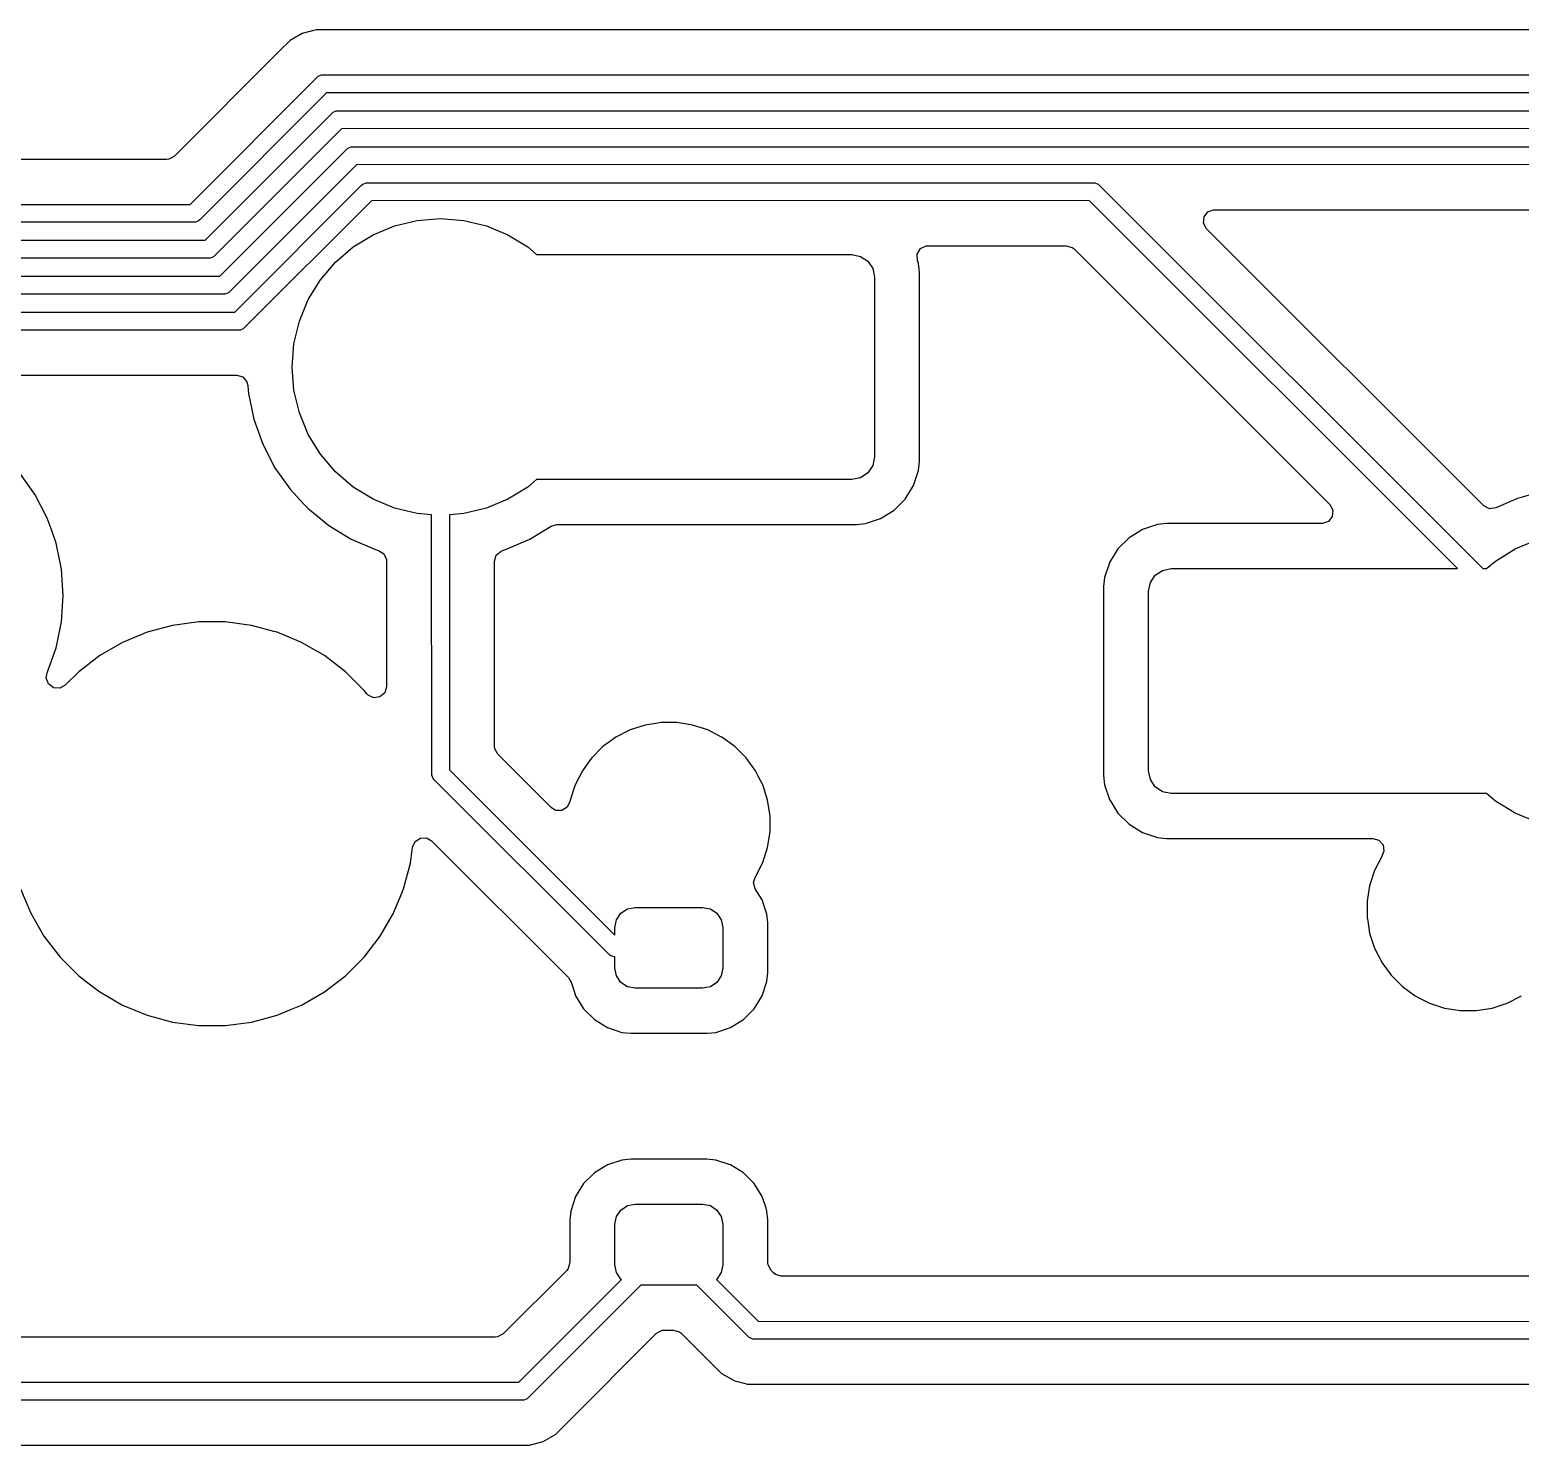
# Model space of a CAD drawing. Header units: millimetres. Extents: x 46 to 4458, y 59 to 1499.
# Drawn here: x 1944.12 to 1960.69, y 899.08 to 914.82 of the extents above; entities that cross this region are included whole.
import ezdxf

# ---------------------------------------------------------------- set-up
doc = ezdxf.new("R2010")
doc.units = ezdxf.units.MM
doc.layers.add('BLACK', color=7, linetype='Continuous')

msp = doc.modelspace()

# ---------------------------------------------------------------- linework, layer by layer
at = {"layer": 'BLACK', "linetype": 'Continuous'}
for p, q in [((1947.01213, 914.69991), (1946.90032, 914.5881)), ((1947.01214, 914.69991), (1947.01213, 914.69991)), ((1947.14906, 914.77896), (1947.01214, 914.69991)), ((1947.30179, 914.81989), (1947.14906, 914.77896)), ((1947.14906, 914.77896), (1947.14906, 914.77896)), ((1984.43115, 914.81989), (1947.30179, 914.81989)), ((1946.90032, 914.5881), (1945.72773, 913.41551)), ((1945.90135, 912.87868), (1947.31014, 914.2901)), ((1947.31014, 914.2901), (1947.32529, 914.30253)), ((1947.32529, 914.30253), (1947.33585, 914.30691)), ((1947.33585, 914.30691), (1947.36134, 914.31747)), ((1947.36134, 914.31747), (1984.92459, 914.31939)), ((1947.41964, 914.11939), (1946.01085, 912.70798)), ((1984.88134, 914.12131), (1947.41964, 914.11939)), ((1946.06704, 912.47868), (1947.47582, 913.8901)), ((1947.47582, 913.8901), (1947.49097, 913.90254)), ((1947.49097, 913.90254), (1947.52702, 913.91747)), ((1947.52702, 913.91747), (1974.75881, 913.91939)), ((1947.58532, 913.71939), (1946.17654, 912.30798)), ((1974.71555, 913.7213), (1947.58532, 913.71939)), ((1945.64005, 913.37919), (1909.27024, 913.37919)), ((1945.6664, 913.38202), (1945.64005, 913.37919)), ((1945.72773, 913.41551), (1945.6664, 913.38202)), ((1946.23273, 912.07868), (1947.64151, 913.4901)), ((1947.64151, 913.4901), (1947.65666, 913.50253)), ((1947.65666, 913.50253), (1947.69271, 913.51747)), ((1947.69271, 913.51747), (1974.59312, 913.51939)), ((1947.75101, 913.31939), (1946.34223, 911.90798)), ((1974.54979, 913.3213), (1947.75101, 913.31939)), ((1946.39841, 911.67868), (1947.80719, 913.0901)), ((1947.80719, 913.0901), (1947.82235, 913.10253)), ((1947.82235, 913.10253), (1947.85839, 913.11747)), ((1947.85839, 913.11747), (1955.94312, 913.11939)), ((1955.94312, 913.11939), (1955.96263, 913.11747)), ((1955.96263, 913.11747), (1955.99868, 913.10253)), ((1955.99868, 913.10253), (1960.27645, 908.82689)), ((1909.17167, 912.87677), (1945.90135, 912.87868)), ((1947.9167, 912.9194), (1946.50791, 911.50798)), ((1955.8998, 912.92129), (1947.9167, 912.9194)), ((1959.99625, 908.82689), (1955.8998, 912.92129)), ((1945.9957, 912.69554), (1945.95965, 912.68061)), ((1946.01085, 912.70798), (1945.9957, 912.69554)), ((1948.17574, 912.63863), (1948.4275, 912.69907)), ((1948.4275, 912.69907), (1948.68562, 912.71939)), ((1948.68562, 912.71939), (1948.94374, 912.69907)), ((1948.94374, 912.69907), (1949.1955, 912.63863)), ((1957.17105, 912.66853), (1957.17603, 912.73822)), ((1957.17603, 912.73822), (1957.21791, 912.79415)), ((1957.21791, 912.79415), (1957.28337, 912.81857)), ((1957.28337, 912.81857), (1957.29222, 912.81889)), ((1957.29222, 912.81889), (1974.29302, 912.81889)), ((1945.95965, 912.68061), (1909.22991, 912.67869)), ((1947.71577, 912.40427), (1947.93654, 912.53955)), ((1947.93654, 912.53955), (1948.17574, 912.63863)), ((1949.1955, 912.63863), (1949.4347, 912.53955)), ((1949.4347, 912.53955), (1949.65547, 912.40427)), ((1957.20454, 912.60721), (1957.17105, 912.66853)), ((1960.28341, 909.52833), (1957.20454, 912.60721)), ((1909.33736, 912.47677), (1946.06704, 912.47868)), ((1947.51889, 912.23611), (1947.71577, 912.40427)), ((1949.65547, 912.40427), (1949.75484, 912.31939)), ((1953.98705, 912.32571), (1954.02278, 912.38575)), ((1954.02278, 912.38575), (1954.0853, 912.41695)), ((1954.0853, 912.41695), (1954.10716, 912.41889)), ((1954.10716, 912.41889), (1955.64302, 912.41889)), ((1955.64302, 912.41889), (1955.71006, 912.3992)), ((1955.71006, 912.3992), (1955.7307, 912.38257)), ((1955.7307, 912.38257), (1958.5742, 909.53907)), ((1946.12534, 912.28061), (1909.39559, 912.27869)), ((1946.16139, 912.29554), (1946.12534, 912.28061)), ((1946.17654, 912.30798), (1946.16139, 912.29554)), ((1947.35074, 912.03923), (1947.51889, 912.23611)), ((1949.75484, 912.31939), (1951.31062, 912.31939)), ((1951.31062, 912.31939), (1953.26062, 912.31939)), ((1953.26062, 912.31939), (1953.35629, 912.30036)), ((1953.35629, 912.30036), (1953.4374, 912.24616)), ((1953.4374, 912.24616), (1953.49159, 912.16506)), ((1953.98945, 912.25588), (1953.98705, 912.32571)), ((1954.00062, 912.22219), (1953.98945, 912.25588)), ((1954.00062, 912.22218), (1954.00062, 912.22219)), ((1954.00723, 912.1575), (1954.00062, 912.22218)), ((1909.61456, 912.07677), (1946.23273, 912.07868)), ((1947.21546, 911.81847), (1947.35074, 912.03923)), ((1953.49159, 912.16506), (1953.51062, 912.06939)), ((1953.51062, 912.06939), (1953.51062, 910.06939)), ((1954.01112, 912.1194), (1954.00723, 912.1575)), ((1954.01112, 910.01938), (1954.01112, 912.1194)), ((1946.29102, 911.88061), (1909.67279, 911.87869)), ((1946.32707, 911.89554), (1946.29102, 911.88061)), ((1946.34223, 911.90798), (1946.32707, 911.89554)), ((1947.11638, 911.57927), (1947.21546, 911.81847)), ((1909.78025, 911.67677), (1946.39841, 911.67868)), ((1947.05593, 911.3275), (1947.11638, 911.57927)), ((1946.45671, 911.48061), (1909.83848, 911.47869)), ((1946.49276, 911.49554), (1946.45671, 911.48061)), ((1946.50791, 911.50798), (1946.49276, 911.49554)), ((1947.03562, 911.06939), (1947.05593, 911.3275)), ((1947.05593, 910.81127), (1947.03562, 911.06939)), ((1933.60847, 910.97819), (1946.35053, 910.97819)), ((1946.35053, 910.97819), (1946.35055, 910.97819)), ((1946.35055, 910.97819), (1946.42053, 910.97819)), ((1946.42053, 910.97819), (1946.48756, 910.9585)), ((1946.48756, 910.9585), (1946.53332, 910.9057)), ((1946.53332, 910.9057), (1946.54424, 910.86265)), ((1946.54424, 910.86265), (1946.54777, 910.81095)), ((1946.54777, 910.81095), (1946.55017, 910.77588)), ((1946.55017, 910.77588), (1946.55017, 910.77587)), ((1946.55017, 910.77587), (1946.61002, 910.48784)), ((1947.11638, 910.55951), (1947.05593, 910.81127)), ((1947.21546, 910.3203), (1947.11638, 910.55951)), ((1946.61002, 910.48784), (1946.61003, 910.48783)), ((1946.61003, 910.48783), (1946.70855, 910.21063)), ((1946.70855, 910.21063), (1946.8439, 909.94941)), ((1947.35074, 910.09954), (1947.21546, 910.3203)), ((1947.51889, 909.90266), (1947.35074, 910.09954)), ((1953.51062, 910.06939), (1953.49159, 909.97372)), ((1944.17734, 909.64937), (1944.00769, 909.88971)), ((1946.8439, 909.94941), (1946.8439, 909.9494)), ((1946.8439, 909.9494), (1947.01355, 909.70906)), ((1947.71577, 909.73451), (1947.51889, 909.90266)), ((1953.4374, 909.89261), (1953.35629, 909.83842)), ((1953.49159, 909.97372), (1953.4374, 909.89261)), ((1953.94543, 909.75005), (1954.00062, 909.91659)), ((1954.00062, 909.91659), (1954.01112, 910.01938)), ((1947.93654, 909.59923), (1947.71577, 909.73451)), ((1949.65547, 909.73451), (1949.4347, 909.59923)), ((1949.75484, 909.81939), (1949.65547, 909.73451)), ((1951.21062, 909.81939), (1949.75484, 909.81939)), ((1953.26062, 909.81939), (1951.21062, 909.81939)), ((1953.35629, 909.83842), (1953.26062, 909.81939)), ((1953.85333, 909.60073), (1953.94543, 909.75005)), ((1944.17734, 909.64936), (1944.17734, 909.64937)), ((1944.17734, 909.64937), (1944.17734, 909.64937)), ((1944.31269, 909.38815), (1944.17734, 909.64936)), ((1947.01355, 909.70906), (1947.09287, 909.62414)), ((1947.09287, 909.62414), (1947.17125, 909.54021)), ((1948.17574, 909.50014), (1947.93654, 909.59923)), ((1949.4347, 909.59923), (1949.1955, 909.50014)), ((1953.72928, 909.47668), (1953.85333, 909.60073)), ((1960.66378, 909.60796), (1960.42049, 909.50228)), ((1960.94706, 909.68733), (1960.66378, 909.60796)), ((1944.36591, 909.23842), (1944.31269, 909.38815)), ((1947.17125, 909.54021), (1947.21436, 909.49405)), ((1947.21436, 909.49405), (1947.31264, 909.41409)), ((1947.31264, 909.41409), (1947.44257, 909.30839)), ((1948.4275, 909.4397), (1948.17574, 909.50014)), ((1948.58631, 909.4272), (1948.4275, 909.4397)), ((1948.58754, 906.52988), (1948.58631, 909.4272)), ((1948.94374, 909.4397), (1948.7844, 909.42716)), ((1948.7844, 909.42716), (1948.7856, 906.58817)), ((1949.1955, 909.50014), (1948.94374, 909.4397)), ((1953.41342, 909.32939), (1953.57995, 909.38457)), ((1953.57995, 909.38457), (1953.72928, 909.47668)), ((1958.6027, 909.40805), (1958.56083, 909.35212)), ((1958.5742, 909.53907), (1958.60769, 909.47775)), ((1958.60769, 909.47775), (1958.6027, 909.40805)), ((1960.28815, 909.52383), (1960.28341, 909.52833)), ((1960.35116, 909.49363), (1960.28815, 909.52383)), ((1960.42049, 909.50228), (1960.35116, 909.49363)), ((1944.41121, 909.11095), (1944.36591, 909.23842)), ((1947.44257, 909.30839), (1947.44257, 909.30839)), ((1947.44257, 909.30839), (1947.44257, 909.30839)), ((1947.44257, 909.30839), (1947.69394, 909.15553)), ((1949.6773, 909.15553), (1949.91625, 909.30084)), ((1949.91625, 909.30084), (1949.98068, 909.31889)), ((1949.98068, 909.31889), (1951.1606, 909.31889)), ((1951.1606, 909.31889), (1951.16061, 909.31889)), ((1951.16061, 909.31889), (1953.31063, 909.31889)), ((1953.31063, 909.31889), (1953.41342, 909.32939)), ((1956.49128, 909.2617), (1956.34196, 909.1696)), ((1956.49129, 909.2617), (1956.49128, 909.2617)), ((1956.65782, 909.31689), (1956.49129, 909.2617)), ((1956.7606, 909.32739), (1956.65782, 909.31689)), ((1956.65782, 909.31689), (1956.65782, 909.31689)), ((1956.76062, 909.32739), (1956.7606, 909.32739)), ((1958.48652, 909.32739), (1956.76062, 909.32739)), ((1958.49537, 909.3277), (1958.48652, 909.32739)), ((1958.56083, 909.35212), (1958.49537, 909.3277)), ((1944.41121, 909.11093), (1944.41121, 909.11095)), ((1944.44892, 908.92946), (1944.41121, 909.11093)), ((1947.69394, 909.15553), (1947.69394, 909.15553)), ((1947.69394, 909.15553), (1947.96378, 909.03832)), ((1949.40746, 909.03832), (1949.67729, 909.15552)), ((1949.67729, 909.15552), (1949.6773, 909.15553)), ((1949.6773, 909.15553), (1949.6773, 909.15553)), ((1956.34196, 909.1696), (1956.21791, 909.04555)), ((1960.63654, 909.04705), (1960.87574, 909.14613)), ((1944.47107, 908.8229), (1944.44892, 908.92946)), ((1947.96378, 909.03832), (1947.99457, 909.02969)), ((1947.99457, 909.02969), (1948.05382, 908.99265)), ((1948.05382, 908.99265), (1948.08363, 908.92946)), ((1948.08363, 908.92946), (1948.08512, 908.91029)), ((1948.08512, 908.91029), (1948.08512, 907.51391)), ((1949.28612, 908.91029), (1949.3058, 908.97733)), ((1949.28612, 906.84948), (1949.28612, 908.91029)), ((1949.3058, 908.97733), (1949.35861, 909.02308)), ((1949.35861, 909.02308), (1949.37667, 909.02969)), ((1949.37667, 909.02969), (1949.40746, 909.03832)), ((1949.40746, 909.03832), (1949.40746, 909.03832)), ((1956.1258, 908.89622), (1956.11745, 908.87102)), ((1956.12581, 908.89622), (1956.1258, 908.89622)), ((1956.21791, 909.04555), (1956.12581, 908.89622)), ((1960.31639, 908.82689), (1960.41577, 908.91177)), ((1960.41577, 908.91177), (1960.63654, 909.04705)), ((1944.49114, 908.52939), (1944.47107, 908.8229)), ((1956.07062, 908.72968), (1956.06012, 908.6269)), ((1956.11745, 908.87102), (1956.07062, 908.72968)), ((1956.07062, 908.72968), (1956.07062, 908.72968)), ((1956.07062, 908.72968), (1956.07062, 908.72968)), ((1956.57965, 908.67256), (1956.63384, 908.75366)), ((1956.63384, 908.75366), (1956.71495, 908.80786)), ((1956.71495, 908.80786), (1956.81062, 908.82689)), ((1956.81062, 908.82689), (1958.86062, 908.82689)), ((1958.86062, 908.82689), (1959.99625, 908.82689)), ((1960.27645, 908.82689), (1960.31639, 908.82689)), ((1956.06012, 908.6269), (1956.06012, 906.52689)), ((1956.56062, 908.57689), (1956.57965, 908.67256)), ((1956.56062, 906.57689), (1956.56062, 908.57689)), ((1944.47107, 908.23588), (1944.49114, 908.52939)), ((1944.45954, 908.18042), (1944.47107, 908.23588)), ((1945.9985, 908.23379), (1945.70682, 908.19539)), ((1945.99851, 908.23379), (1945.9985, 908.23379)), ((1946.29273, 908.23379), (1945.99851, 908.23379)), ((1945.99851, 908.23379), (1945.99851, 908.23379)), ((1946.29274, 908.23379), (1946.29273, 908.23379)), ((1946.29273, 908.23379), (1946.29273, 908.23379)), ((1946.58442, 908.19539), (1946.29274, 908.23379)), ((1944.41121, 907.94784), (1944.45954, 908.18042)), ((1945.42262, 908.11924), (1945.15082, 908.00665)), ((1945.70682, 908.19539), (1945.42262, 908.11924)), ((1946.83287, 908.12881), (1946.58442, 908.19539)), ((1946.58442, 908.19539), (1946.58442, 908.19539)), ((1946.58442, 908.19539), (1946.58442, 908.19539)), ((1946.86861, 908.11924), (1946.83287, 908.12881)), ((1947.14041, 908.00665), (1946.86861, 908.11924)), ((1944.37412, 907.84345), (1944.41121, 907.94783)), ((1944.41121, 907.94783), (1944.41121, 907.94784)), ((1944.41121, 907.94784), (1944.41121, 907.94784)), ((1945.15081, 908.00665), (1944.89603, 907.85955)), ((1945.15082, 908.00665), (1945.15081, 908.00665)), ((1947.14043, 908.00665), (1947.14041, 908.00665)), ((1947.39521, 907.85955), (1947.14043, 908.00665)), ((1944.31618, 907.68043), (1944.37412, 907.84345)), ((1944.89601, 907.85954), (1944.66261, 907.68044)), ((1944.89603, 907.85955), (1944.89601, 907.85954)), ((1947.39522, 907.85954), (1947.39521, 907.85955)), ((1947.39521, 907.85955), (1947.39521, 907.85955)), ((1947.62863, 907.68044), (1947.39522, 907.85954)), ((1947.39522, 907.85954), (1947.39522, 907.85954)), ((1947.39522, 907.85954), (1947.39522, 907.85954)), ((1944.30151, 907.60954), (1944.31146, 907.66779)), ((1944.32593, 907.54408), (1944.30151, 907.60954)), ((1944.31146, 907.66779), (1944.31269, 907.67061)), ((1944.31269, 907.67062), (1944.31618, 907.68043)), ((1944.31269, 907.67061), (1944.31269, 907.67062)), ((1944.66261, 907.68044), (1944.51288, 907.53071)), ((1947.62864, 907.68043), (1947.62863, 907.68044)), ((1947.83666, 907.4724), (1947.62864, 907.68043)), ((1944.38186, 907.50221), (1944.32593, 907.54408)), ((1944.45155, 907.49722), (1944.38186, 907.50221)), ((1944.51288, 907.53071), (1944.45155, 907.49722)), ((1947.83667, 907.47239), (1947.83666, 907.4724)), ((1947.86274, 907.43842), (1947.83667, 907.47239)), ((1947.87992, 907.42019), (1947.86274, 907.43842)), ((1947.94347, 907.39117), (1947.87992, 907.42019)), ((1948.01263, 907.40111), (1947.94347, 907.39117)), ((1948.06543, 907.44687), (1948.01263, 907.40111)), ((1948.08512, 907.51391), (1948.06543, 907.44687)), ((1950.96206, 907.08717), (1950.79358, 907.03243)), ((1951.07871, 907.10565), (1950.96206, 907.08717)), ((1951.13704, 907.11489), (1951.07871, 907.10565)), ((1951.3142, 907.11489), (1951.13704, 907.11489)), ((1951.3821, 907.10413), (1951.3142, 907.11489)), ((1951.48918, 907.08717), (1951.3821, 907.10413)), ((1951.65766, 907.03243), (1951.48918, 907.08717)), ((1950.63573, 906.952), (1950.55396, 906.89259)), ((1950.79358, 907.03243), (1950.63573, 906.952)), ((1950.79358, 907.03243), (1950.79358, 907.03243)), ((1951.81148, 906.95405), (1951.65766, 907.03243)), ((1951.65766, 907.03243), (1951.65766, 907.03243)), ((1951.81551, 906.952), (1951.81148, 906.95405)), ((1951.95883, 906.84787), (1951.81551, 906.952)), ((1949.28895, 906.82313), (1949.28612, 906.84948)), ((1949.32244, 906.7618), (1949.28895, 906.82313)), ((1949.9152, 906.16904), (1949.32244, 906.7618)), ((1950.4924, 906.84787), (1950.36714, 906.7226)), ((1950.49241, 906.84787), (1950.4924, 906.84787)), ((1950.4924, 906.84787), (1950.4924, 906.84787)), ((1950.55396, 906.89259), (1950.49241, 906.84787)), ((1952.0841, 906.7226), (1951.95883, 906.84787)), ((1948.7856, 906.58817), (1950.62562, 904.75071)), ((1950.26301, 906.57928), (1950.18258, 906.42143)), ((1950.33261, 906.67508), (1950.26301, 906.57928)), ((1950.36714, 906.7226), (1950.33261, 906.67508)), ((1950.36714, 906.7226), (1950.36714, 906.7226)), ((1950.36714, 906.7226), (1950.36714, 906.7226)), ((1952.18823, 906.57928), (1952.0841, 906.7226)), ((1952.21849, 906.5199), (1952.18823, 906.57928)), ((1956.57965, 906.48122), (1956.56062, 906.57689)), ((1948.60247, 906.49383), (1948.58754, 906.52988)), ((1948.61491, 906.47868), (1948.60247, 906.49383)), ((1950.57006, 904.52624), (1948.61491, 906.47868)), ((1950.18258, 906.42143), (1950.12783, 906.25295)), ((1950.18258, 906.42143), (1950.18258, 906.42143)), ((1952.26866, 906.42143), (1952.21849, 906.5199)), ((1952.2794, 906.38839), (1952.26866, 906.42143)), ((1952.26866, 906.42143), (1952.26866, 906.42143)), ((1956.06012, 906.52689), (1956.06012, 906.52687)), ((1956.06012, 906.52687), (1956.07062, 906.42409)), ((1956.07062, 906.42409), (1956.07062, 906.42409)), ((1956.07062, 906.42409), (1956.1258, 906.25756)), ((1956.63384, 906.40011), (1956.57965, 906.48122)), ((1956.71495, 906.34592), (1956.63384, 906.40011)), ((1950.12536, 906.23732), (1950.09543, 906.17418)), ((1950.12783, 906.25295), (1950.12536, 906.23732)), ((1952.32341, 906.25294), (1952.2794, 906.38839)), ((1952.35112, 906.07797), (1952.32341, 906.25294)), ((1956.1258, 906.25756), (1956.12581, 906.25755)), ((1956.12581, 906.25755), (1956.13941, 906.23549)), ((1956.13941, 906.23549), (1956.21791, 906.10823)), ((1956.81062, 906.32689), (1956.71495, 906.34592)), ((1958.73562, 906.32689), (1956.81062, 906.32689)), ((1960.31639, 906.32689), (1958.73562, 906.32689)), ((1960.41577, 906.24201), (1960.31639, 906.32689)), ((1960.63654, 906.10673), (1960.41577, 906.24201)), ((1949.96625, 906.13825), (1949.9152, 906.16904)), ((1950.03611, 906.13725), (1949.96625, 906.13825)), ((1950.09543, 906.17418), (1950.03611, 906.13725)), ((1952.35112, 905.90081), (1952.35112, 906.07797)), ((1956.21791, 906.10823), (1956.34196, 905.98418)), ((1960.87574, 906.00764), (1960.63654, 906.10673)), ((1952.32341, 905.72583), (1952.35112, 905.90081)), ((1956.34196, 905.98418), (1956.49129, 905.89207)), ((1948.37505, 905.7286), (1948.40332, 905.7925)), ((1948.40332, 905.7925), (1948.46164, 905.83097)), ((1948.46164, 905.83097), (1948.53151, 905.8318)), ((1948.53151, 905.8318), (1948.58567, 905.8001)), ((1948.58567, 905.8001), (1950.10764, 904.27813)), ((1956.49129, 905.89207), (1956.65782, 905.83689)), ((1956.65782, 905.83689), (1956.76061, 905.82639)), ((1956.76061, 905.82639), (1958.68774, 905.82639)), ((1958.68774, 905.82639), (1958.68775, 905.82639)), ((1958.68775, 905.82639), (1959.05467, 905.82639)), ((1959.05467, 905.82639), (1959.12171, 905.8067)), ((1959.12171, 905.8067), (1959.16746, 905.7539)), ((1959.16746, 905.7539), (1959.1774, 905.68474)), ((1948.35162, 905.55059), (1948.37505, 905.7286)), ((1952.26866, 905.55735), (1952.32341, 905.72583)), ((1959.15301, 905.62678), (1959.07258, 905.46893)), ((1959.15499, 905.62951), (1959.15301, 905.62678)), ((1959.1774, 905.68474), (1959.15499, 905.62951)), ((1948.27547, 905.2664), (1948.35162, 905.55059)), ((1952.18823, 905.3995), (1952.26866, 905.55735)), ((1959.07258, 905.46893), (1959.01783, 905.30044)), ((1959.07258, 905.46893), (1959.07258, 905.46893)), ((1944.01577, 905.26639), (1944.12835, 904.99459)), ((1948.25495, 905.21687), (1948.27547, 905.2664)), ((1952.16807, 905.33388), (1952.18632, 905.39638)), ((1952.18651, 905.26649), (1952.16807, 905.33388)), ((1952.18632, 905.39638), (1952.18822, 905.39948)), ((1952.26262, 905.14309), (1952.18651, 905.26649)), ((1952.18822, 905.39948), (1952.18823, 905.3995)), ((1959.01783, 905.30044), (1958.99485, 905.15533)), ((1948.16738, 905.00544), (1948.25495, 905.21687)), ((1952.26262, 905.14308), (1952.26262, 905.14309)), ((1952.26262, 905.14309), (1952.26262, 905.14309)), ((1952.30116, 905.02677), (1952.26262, 905.14308)), ((1958.99485, 905.15533), (1958.99012, 905.12547)), ((1958.99012, 905.12547), (1958.99012, 904.94831)), ((1944.12835, 904.99459), (1944.12836, 904.99458)), ((1944.12836, 904.99458), (1944.27546, 904.7398)), ((1948.01577, 904.73979), (1948.16288, 904.99458)), ((1948.16288, 904.99458), (1948.16738, 905.00544)), ((1950.62562, 904.83439), (1950.64275, 904.92049)), ((1950.64275, 904.92049), (1950.69152, 904.99349)), ((1950.69152, 904.99349), (1950.76452, 905.04226)), ((1950.76452, 905.04226), (1950.85062, 905.05939)), ((1950.85062, 905.05939), (1951.60062, 905.05939)), ((1951.60062, 905.05939), (1951.68672, 905.04226)), ((1951.68672, 905.04226), (1951.75972, 904.99349)), ((1951.75972, 904.99349), (1951.80849, 904.92049)), ((1951.80849, 904.92049), (1951.82562, 904.83439)), ((1952.31597, 904.9821), (1952.30116, 905.02677)), ((1952.32557, 904.88808), (1952.31597, 904.9821)), ((1952.31597, 904.9821), (1952.31597, 904.9821)), ((1958.99012, 904.94831), (1958.99616, 904.91015)), ((1958.99616, 904.91015), (1959.01783, 904.77333)), ((1950.62562, 904.75071), (1950.62562, 904.83439)), ((1951.82562, 904.83439), (1951.82562, 904.38439)), ((1952.32612, 904.88273), (1952.32557, 904.88808)), ((1952.32612, 904.33604), (1952.32612, 904.88273)), ((1959.01783, 904.77333), (1959.07258, 904.60485)), ((1944.27546, 904.7398), (1944.27547, 904.73978)), ((1944.27547, 904.73978), (1944.45457, 904.50638)), ((1947.83667, 904.50638), (1948.01577, 904.73979)), ((1959.07258, 904.60485), (1959.07258, 904.60485)), ((1959.07258, 904.60485), (1959.14829, 904.45626)), ((1944.45457, 904.50638), (1944.45457, 904.50637)), ((1944.45457, 904.50637), (1944.6626, 904.29834)), ((1947.62863, 904.29834), (1947.83667, 904.50638)), ((1950.58062, 904.52187), (1950.57006, 904.52624)), ((1950.60611, 904.51131), (1950.58062, 904.52187)), ((1950.62562, 904.50939), (1950.60611, 904.51131)), ((1950.62562, 904.38439), (1950.62562, 904.50939)), ((1959.14829, 904.45626), (1959.15301, 904.447)), ((1959.15301, 904.447), (1959.25714, 904.30367)), ((1944.6626, 904.29834), (1944.66261, 904.29834)), ((1944.66261, 904.29834), (1944.76289, 904.22139)), ((1947.39522, 904.11923), (1947.62863, 904.29834)), ((1950.10764, 904.27813), (1950.13766, 904.22946)), ((1950.64275, 904.29828), (1950.62562, 904.38439)), ((1950.69152, 904.22529), (1950.64275, 904.29828)), ((1951.80849, 904.29828), (1951.75972, 904.22529)), ((1951.82562, 904.38439), (1951.80849, 904.29828)), ((1952.31597, 904.23668), (1952.32612, 904.33604)), ((1959.25714, 904.30367), (1959.38241, 904.1784)), ((1944.76289, 904.22139), (1944.89602, 904.11923)), ((1944.89602, 904.11923), (1944.90302, 904.11519)), ((1944.90302, 904.11519), (1945.15081, 903.97213)), ((1947.14042, 903.97213), (1947.39522, 904.11923)), ((1950.13766, 904.22946), (1950.17175, 904.1266)), ((1950.17175, 904.1266), (1950.18862, 904.07569)), ((1950.76452, 904.17651), (1950.69152, 904.22529)), ((1950.85062, 904.15939), (1950.76452, 904.17651)), ((1951.60062, 904.15939), (1950.85062, 904.15939)), ((1951.68672, 904.17651), (1951.60062, 904.15939)), ((1951.75972, 904.22529), (1951.68672, 904.17651)), ((1952.26262, 904.07569), (1952.31597, 904.23668)), ((1959.38241, 904.1784), (1959.52573, 904.07427)), ((1945.15081, 903.97213), (1945.15082, 903.97212)), ((1945.15082, 903.97212), (1945.42262, 903.85954)), ((1946.86861, 903.85954), (1947.02812, 903.92561)), ((1947.02812, 903.92561), (1947.14041, 903.97212)), ((1947.14041, 903.97212), (1947.14042, 903.97212)), ((1947.14042, 903.97212), (1947.14042, 903.97213)), ((1950.18862, 904.07569), (1950.18862, 904.07568)), ((1950.18862, 904.07568), (1950.27765, 903.93135)), ((1950.27765, 903.93135), (1950.27765, 903.93134)), ((1950.27765, 903.93134), (1950.39757, 903.81142)), ((1952.05366, 903.81142), (1952.17359, 903.93134)), ((1952.17359, 903.93134), (1952.26262, 904.07569)), ((1959.52573, 904.07427), (1959.5889, 904.04208)), ((1959.5889, 904.04208), (1959.68358, 903.99385)), ((1959.68358, 903.99385), (1959.68358, 903.99384)), ((1959.68358, 903.99384), (1959.75041, 903.97213)), ((1959.75041, 903.97213), (1959.85206, 903.9391)), ((1959.85206, 903.9391), (1960.02704, 903.91139)), ((1960.2042, 903.91139), (1960.37917, 903.9391)), ((1960.37917, 903.9391), (1960.54766, 903.99385)), ((1960.54766, 903.99385), (1960.70551, 904.07427)), ((1945.42262, 903.85954), (1945.42263, 903.85954)), ((1945.42263, 903.85954), (1945.42263, 903.85954)), ((1945.42263, 903.85954), (1945.70682, 903.78339)), ((1945.70682, 903.78339), (1945.99851, 903.74499)), ((1946.29273, 903.74499), (1946.58442, 903.78339)), ((1946.58442, 903.78339), (1946.86861, 903.85954)), ((1950.39757, 903.81142), (1950.39758, 903.81142)), ((1950.39758, 903.81142), (1950.54191, 903.72239)), ((1951.90932, 903.72238), (1952.05366, 903.81142)), ((1960.02704, 903.91139), (1960.02704, 903.91139)), ((1960.02704, 903.91139), (1960.2042, 903.91139)), ((1960.2042, 903.91139), (1960.2042, 903.91139)), ((1945.99851, 903.74499), (1945.99852, 903.74499)), ((1945.99852, 903.74499), (1946.29272, 903.74499)), ((1946.29272, 903.74499), (1946.29273, 903.74499)), ((1950.54191, 903.72239), (1950.54192, 903.72239)), ((1950.54192, 903.72239), (1950.54192, 903.72238)), ((1950.54192, 903.72238), (1950.70291, 903.66904)), ((1950.70291, 903.66904), (1950.80227, 903.65889)), ((1950.80227, 903.65889), (1951.64896, 903.65889)), ((1951.64896, 903.65889), (1951.64897, 903.65889)), ((1951.64897, 903.65889), (1951.70338, 903.66445)), ((1951.64897, 903.65889), (1951.64897, 903.65889)), ((1951.70338, 903.66445), (1951.74833, 903.66904)), ((1951.74833, 903.66904), (1951.90932, 903.72238)), ((1950.80226, 902.25989), (1950.70291, 902.24974)), ((1950.80228, 902.25989), (1950.80226, 902.25989)), ((1951.64897, 902.25989), (1950.80228, 902.25989)), ((1951.74833, 902.24974), (1951.64897, 902.25989)), ((1950.39757, 902.10736), (1950.27765, 901.98743)), ((1950.39758, 902.10736), (1950.39757, 902.10736)), ((1950.54191, 902.19639), (1950.39758, 902.10736)), ((1950.54192, 902.19639), (1950.54191, 902.19639)), ((1950.70291, 902.24974), (1950.54192, 902.19639)), ((1950.70291, 902.24974), (1950.70291, 902.24974)), ((1951.89491, 902.20117), (1951.74833, 902.24974)), ((1951.90932, 902.19639), (1951.89491, 902.20117)), ((1952.05366, 902.10736), (1951.90932, 902.19639)), ((1951.90932, 902.19639), (1951.90932, 902.19639)), ((1951.90932, 902.19639), (1951.90932, 902.19639)), ((1952.17359, 901.98743), (1952.05366, 902.10736)), ((1952.05366, 902.10736), (1952.05366, 902.10736)), ((1950.27765, 901.98743), (1950.18862, 901.84309)), ((1950.27765, 901.98743), (1950.27765, 901.98743)), ((1952.26262, 901.84309), (1952.17359, 901.98743)), ((1952.17359, 901.98743), (1952.17359, 901.98743)), ((1950.18862, 901.84308), (1950.13527, 901.6821)), ((1950.18862, 901.84309), (1950.18862, 901.84308)), ((1950.76452, 901.74226), (1950.85062, 901.75939)), ((1950.85062, 901.75939), (1951.60062, 901.75939)), ((1951.60062, 901.75939), (1951.68672, 901.74226)), ((1952.26262, 901.84308), (1952.26262, 901.84309)), ((1952.26262, 901.84309), (1952.26262, 901.84309)), ((1952.30592, 901.71242), (1952.26262, 901.84308)), ((1950.13527, 901.6821), (1950.12512, 901.58274)), ((1950.62562, 901.53439), (1950.64275, 901.62049)), ((1950.64275, 901.62049), (1950.69152, 901.69349)), ((1950.69152, 901.69349), (1950.76452, 901.74226)), ((1951.68672, 901.74226), (1951.75972, 901.69349)), ((1951.75972, 901.69349), (1951.80849, 901.62049)), ((1951.80849, 901.62049), (1951.82562, 901.53439)), ((1952.31597, 901.6821), (1952.30592, 901.71242)), ((1952.32612, 901.58274), (1952.31597, 901.6821)), ((1952.31597, 901.6821), (1952.31597, 901.6821)), ((1950.12512, 901.58274), (1950.12512, 901.10949)), ((1950.62562, 901.08439), (1950.62562, 901.53439)), ((1951.82562, 901.53439), (1951.82562, 901.08439)), ((1952.32612, 901.58273), (1952.32612, 901.58274)), ((1952.32612, 901.10949), (1952.32612, 901.58273)), ((1950.12512, 901.10949), (1950.10543, 901.04245)), ((1952.32895, 901.08313), (1952.32612, 901.10949)), ((1950.0888, 901.0218), (1949.38212, 900.31512)), ((1950.10543, 901.04245), (1950.0888, 901.0218)), ((1950.64275, 900.99828), (1950.62562, 901.08439)), ((1950.69152, 900.92529), (1950.64275, 900.99828)), ((1951.80849, 900.99828), (1951.75972, 900.92529)), ((1951.82562, 901.08439), (1951.80849, 900.99828)), ((1952.36244, 901.0218), (1952.32895, 901.08313)), ((1952.39054, 900.99371), (1952.36244, 901.0218)), ((1952.41118, 900.97707), (1952.39054, 900.99371)), ((1952.47822, 900.95739), (1952.41118, 900.97707)), ((1969.21062, 900.95739), (1952.47822, 900.95739)), ((1949.55575, 899.7783), (1950.69712, 900.92155)), ((1950.91497, 900.85939), (1949.66525, 899.60759)), ((1950.69712, 900.92155), (1950.69152, 900.92529)), ((1951.53527, 900.85939), (1950.91497, 900.85939)), ((1952.12256, 900.27374), (1951.53527, 900.85939)), ((1951.75972, 900.92529), (1951.75374, 900.9213)), ((1951.75374, 900.9213), (1952.22138, 900.45497)), ((1952.22138, 900.45497), (1969.67562, 900.45682)), ((1949.29444, 900.2788), (1931.10153, 900.2788)), ((1949.3208, 900.28164), (1949.29444, 900.2788)), ((1949.38212, 900.31512), (1949.3208, 900.28164)), ((1950.08526, 899.3198), (1951.08804, 900.32257)), ((1951.08804, 900.32257), (1951.14936, 900.35605)), ((1951.14936, 900.35605), (1951.17572, 900.35889)), ((1951.17572, 900.35889), (1951.27552, 900.35889)), ((1951.27552, 900.35889), (1951.34256, 900.3392)), ((1951.34256, 900.3392), (1951.3632, 900.32257)), ((1951.3632, 900.32257), (1951.69326, 899.99251)), ((1952.12744, 900.27172), (1952.12256, 900.27374)), ((1952.15861, 900.25881), (1952.12744, 900.27172)), ((1952.17812, 900.25689), (1952.15861, 900.25881)), ((1969.67562, 900.25874), (1952.17812, 900.25689)), ((1951.69326, 899.99251), (1951.69327, 899.9925)), ((1951.69327, 899.9925), (1951.6976, 899.98817)), ((1951.6976, 899.98817), (1951.6976, 899.98817)), ((1951.6976, 899.98817), (1951.8094, 899.87637)), ((1930.63419, 899.77644), (1949.55575, 899.7783)), ((1951.8094, 899.87637), (1951.80941, 899.87637)), ((1951.80941, 899.87637), (1951.80941, 899.87636)), ((1951.80941, 899.87636), (1951.94207, 899.79977)), ((1951.94207, 899.79977), (1951.94634, 899.79731)), ((1951.94634, 899.79731), (1952.05814, 899.76735)), ((1949.66525, 899.60759), (1949.65009, 899.59516)), ((1952.05814, 899.76735), (1952.09906, 899.75639)), ((1952.09906, 899.75639), (1952.09906, 899.75639)), ((1952.09906, 899.75639), (1969.21062, 899.75639)), ((1949.61404, 899.58022), (1930.66911, 899.57837)), ((1949.65009, 899.59516), (1949.61404, 899.58022)), ((1949.96325, 899.19778), (1950.07506, 899.30959)), ((1950.07506, 899.30959), (1950.08526, 899.31979)), ((1950.07506, 899.30959), (1950.07506, 899.30959)), ((1950.08526, 899.31979), (1950.08526, 899.3198)), ((1949.67359, 899.0778), (1949.82632, 899.11873)), ((1949.82632, 899.11873), (1949.90541, 899.16439)), ((1949.90541, 899.16439), (1949.90734, 899.1655)), ((1949.90734, 899.1655), (1949.96324, 899.19778)), ((1949.96324, 899.19778), (1949.96324, 899.19778)), ((1949.96324, 899.19778), (1949.96325, 899.19778)), ((1931.08889, 899.0778), (1949.50787, 899.0778)), ((1949.50787, 899.0778), (1949.50788, 899.0778)), ((1949.50788, 899.0778), (1949.51548, 899.0778)), ((1949.51548, 899.0778), (1949.67359, 899.0778)), ((1949.67359, 899.0778), (1949.67359, 899.0778))]:
    msp.add_line(p, q, dxfattribs=at)

doc.saveas('drawing.dxf')
